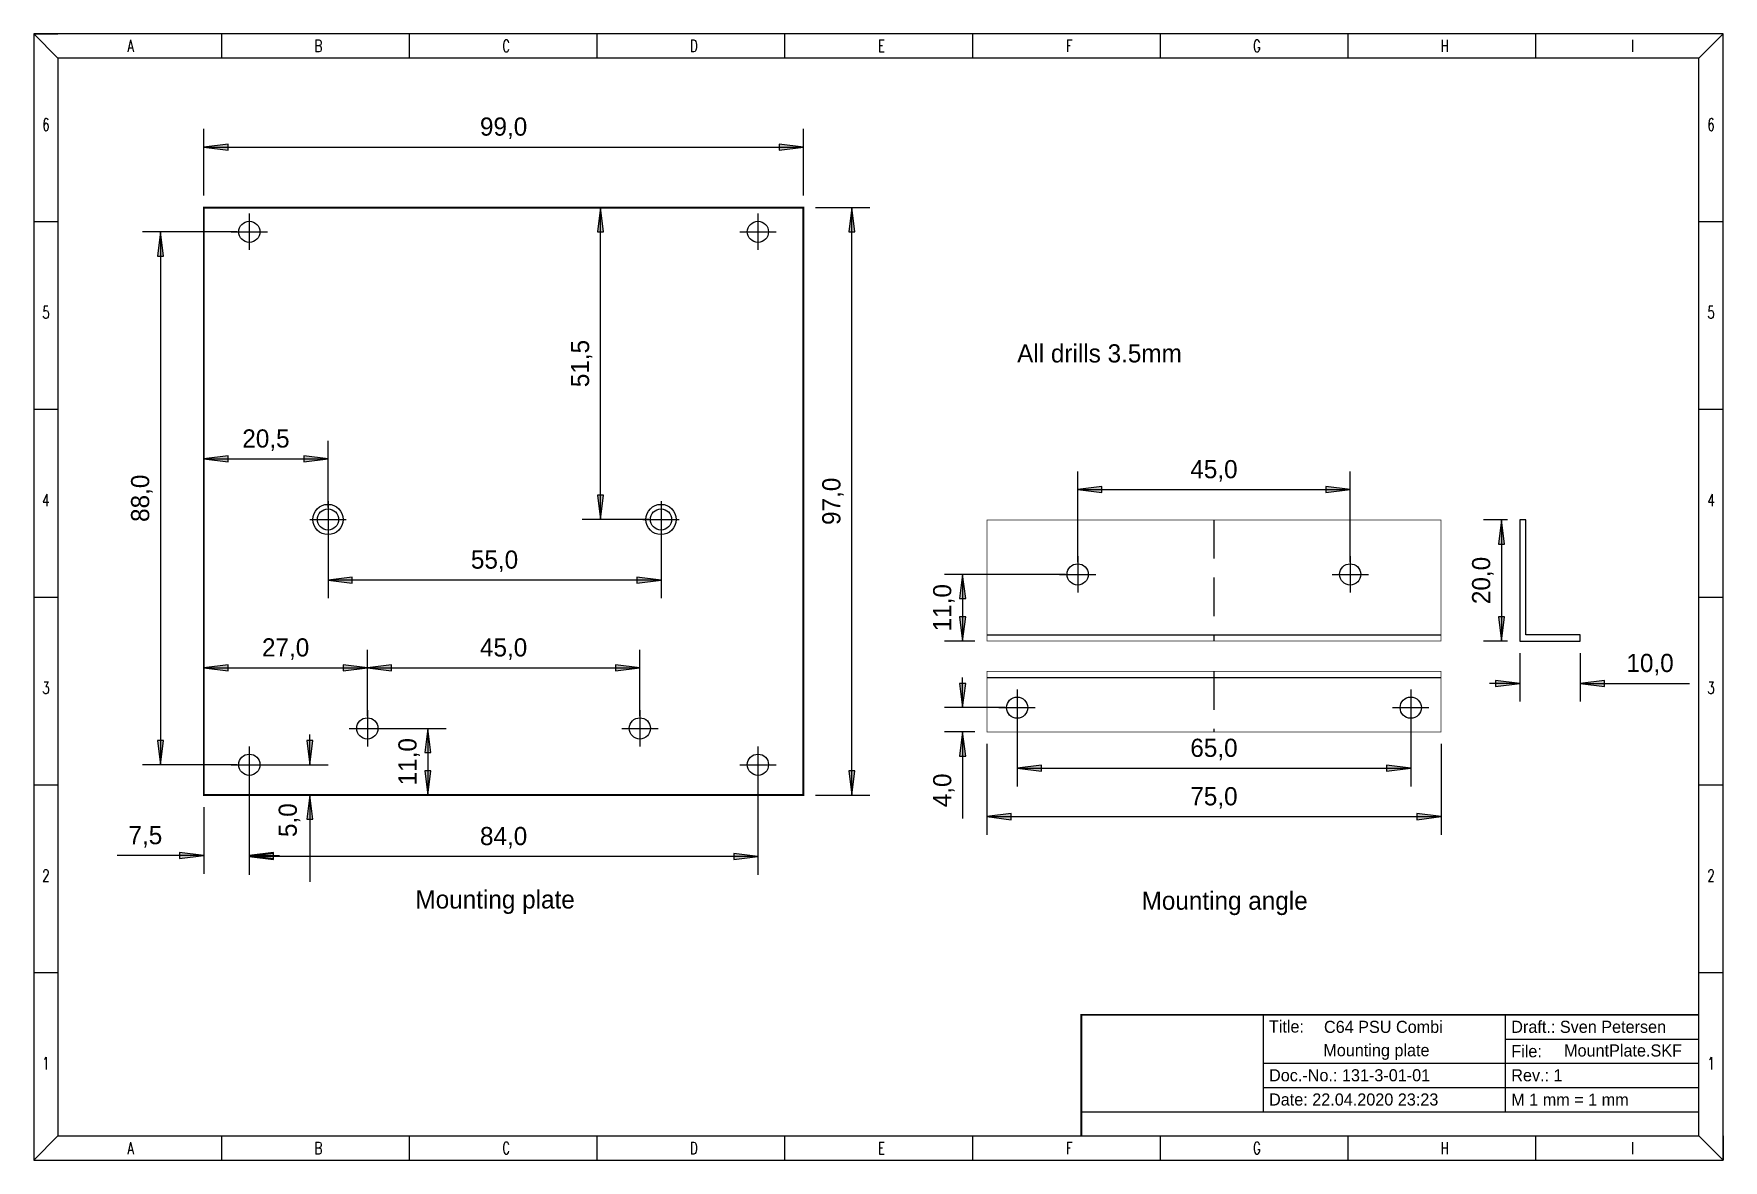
# Model space of a CAD drawing. Extents: x 13 to 292, y 8 to 194.
import ezdxf
from ezdxf.enums import TextEntityAlignment as Align

# ---------------------------------------------------------------- set-up
doc = ezdxf.new("R2010")
doc.units = 0
doc.linetypes.add('HIDDEN', pattern=[9.525, 6.35, -3.175])
for name, color, linetype in [('BEMASSUNG', 7, 'Continuous'), ('RAHMEN', 7, 'Continuous'), ('ZEICHNUNG', 7, 'Continuous')]:
    doc.layers.add(name, color=color, linetype=linetype)
doc.styles.add('FUTURALTBT', font='FUTURAL.TTF')
doc.styles.add('ROMANS', font='romans__.ttf')

# ---------------------------------------------------------------- blocks, each defined once
blk = doc.blocks.new('LONGARROW')
at = {"layer": 'BEMASSUNG', "linetype": 'Continuous'}
blk.add_hatch(color=0, dxfattribs=at).paths.add_polyline_path([(0, 0), (50.8, -6.35), (50.8, 6.35)])
at = {"layer": 'BEMASSUNG', "color": 0, "linetype": 'Continuous'}
blk.add_lwpolyline([(0, 0), (50.8, -6.35), (50.8, 6.35)], close=True, dxfattribs=at)

msp = doc.modelspace()

# ---------------------------------------------------------------- linework, layer by layer
at = {"layer": 'BEMASSUNG', "color": 7, "linetype": 'Continuous'}
for p, q in [((40.69, 167.57), (40.69, 178.57)), ((139.69, 167.57), (139.69, 178.57)), ((40.69, 175.57), (139.69, 175.57)), ((137.69, 165.57), (103.19, 165.57)), ((106.19, 114.07), (106.19, 165.57)), ((141.69, 165.57), (150.69, 165.57)), ((147.69, 68.57), (147.69, 165.57)), ((46.19, 161.57), (30.54, 161.57)), ((33.54, 161.57), (33.54, 73.57)), ((40.69, 70.57), (40.69, 127.07)), ((61.19, 116.07), (61.19, 127.07)), ((40.69, 124.07), (61.19, 124.07)), ((185, 107), (185, 122)), ((230, 107), (230, 122)), ((185, 119), (230, 119)), ((61.19, 112.07), (61.19, 101.07)), ((114.19, 114.07), (103.19, 114.07)), ((116.19, 112.07), (116.19, 101.07)), ((116.19, 104.07), (61.19, 104.07)), ((183, 105), (163, 105)), ((166, 105), (166, 94)), ((40.69, 70.57), (40.69, 92.57)), ((67.69, 81.57), (67.69, 92.57)), ((67.69, 81.57), (67.69, 92.57)), ((112.69, 81.57), (112.69, 92.57)), ((168, 94), (163, 94)), ((40.69, 89.57), (67.69, 89.57)), ((67.69, 89.57), (112.69, 89.57)), ((166, 83), (166, 88)), ((173, 83), (163, 83)), ((175, 81), (175, 70)), ((240, 81), (240, 70)), ((58.19, 73.57), (58.19, 78.57)), ((69.69, 79.57), (80.69, 79.57)), ((77.69, 79.57), (77.69, 68.57)), ((168, 79), (163, 79)), ((166, 79), (166, 64.69)), ((170, 77), (170, 62)), ((245, 77), (245, 62)), ((46.19, 73.57), (30.54, 73.57)), ((50.19, 73.57), (61.19, 73.57)), ((175, 73), (240, 73)), ((48.19, 71.57), (48.19, 55.57)), ((48.19, 71.57), (48.19, 55.42)), ((132.19, 71.57), (132.19, 55.42)), ((42.69, 68.57), (61.19, 68.57)), ((42.69, 68.57), (80.69, 68.57)), ((58.19, 68.57), (58.19, 54.26)), ((141.69, 68.57), (150.69, 68.57)), ((40.69, 66.57), (40.69, 55.57)), ((170, 65), (245, 65)), ((40.69, 58.57), (26.38, 58.57)), ((48.19, 58.57), (53.19, 58.57)), ((132.19, 58.42), (48.19, 58.42))]:
    msp.add_line(p, q, dxfattribs=at)
at = {"layer": 'BEMASSUNG', "color": 7, "linetype": 'HIDDEN'}
for p, q in [((207.5, 114), (207.5, 94)), ((207.5, 89), (207.5, 79))]:
    msp.add_line(p, q, dxfattribs=at)
at = {"layer": 'RAHMEN', "color": 7, "linetype": 'Continuous'}
for p, q in [((12.6, 194.27), (16.6, 190.27)), ((12.6, 194.27), (16.6, 194.27)), ((291.6, 194.27), (12.6, 194.27)), ((12.6, 194.27), (12.6, 8.27)), ((43.6, 194.27), (43.6, 190.27)), ((74.6, 194.27), (74.6, 190.27)), ((105.6, 194.27), (105.6, 190.27)), ((136.6, 194.27), (136.6, 190.27)), ((167.6, 194.27), (167.6, 190.27)), ((198.6, 194.27), (198.6, 190.27)), ((229.6, 194.27), (229.6, 190.27)), ((260.6, 194.27), (260.6, 190.27)), ((287.6, 190.27), (291.6, 194.27)), ((291.6, 8.27), (291.6, 194.27)), ((287.6, 190.27), (16.6, 190.27)), ((16.6, 190.27), (16.6, 12.27)), ((287.6, 12.27), (287.6, 190.27)), ((12.6, 163.27), (16.6, 163.27)), ((287.6, 163.27), (291.6, 163.27)), ((12.6, 132.27), (16.6, 132.27)), ((287.6, 132.27), (291.6, 132.27)), ((12.6, 101.27), (16.6, 101.27)), ((287.6, 101.27), (291.6, 101.27)), ((12.6, 70.27), (16.6, 70.27)), ((287.6, 70.27), (291.6, 70.27)), ((12.6, 39.27), (16.6, 39.27)), ((287.6, 39.27), (291.6, 39.27)), ((215.6, 32.27), (215.6, 16.27)), ((255.6, 32.27), (255.6, 16.27)), ((255.6, 28.27), (287.6, 28.27)), ((215.6, 24.27), (255.6, 24.27)), ((255.6, 24.27), (287.6, 24.27)), ((215.6, 20.27), (255.6, 20.27)), ((255.6, 20.27), (287.6, 20.27)), ((185.6, 16.27), (287.6, 16.27)), ((12.6, 8.27), (16.6, 12.27)), ((16.6, 12.27), (287.6, 12.27)), ((43.6, 12.27), (43.6, 8.27)), ((74.6, 12.27), (74.6, 8.27)), ((105.6, 12.27), (105.6, 8.27)), ((136.6, 12.27), (136.6, 8.27)), ((167.6, 12.27), (167.6, 8.27)), ((198.6, 12.27), (198.6, 8.27)), ((229.6, 12.27), (229.6, 8.27)), ((260.6, 12.27), (260.6, 8.27)), ((287.6, 12.27), (291.6, 8.27)), ((291.6, 12.27), (291.6, 8.27)), ((12.6, 8.27), (291.6, 8.27))]:
    msp.add_line(p, q, dxfattribs=at)
msp.add_lwpolyline([(185.6, 12.27, 0.3, 0.3, 0), (185.6, 32.27, 0.3, 0.3, 0), (287.6, 32.27, 0.3, 0.3, 0)], format="xyseb", dxfattribs=at)
at = {"layer": 'ZEICHNUNG', "color": 7, "linetype": 'Continuous'}
for p, q in [((48.19, 164.57), (48.19, 158.57)), ((132.19, 164.57), (132.19, 158.57)), ((45.19, 161.57), (51.19, 161.57)), ((129.19, 161.57), (135.19, 161.57)), ((61.19, 117.07), (61.19, 111.07)), ((116.19, 117.07), (116.19, 111.07)), ((58.19, 114.07), (64.19, 114.07)), ((113.19, 114.07), (119.19, 114.07)), ((256, 114), (252, 114)), ((255, 114), (255, 94)), ((259, 114), (258, 114)), ((258, 114), (258, 94)), ((259, 95), (259, 114)), ((185, 108), (185, 102)), ((230, 108), (230, 102)), ((182, 105), (188, 105)), ((227, 105), (233, 105)), ((170, 95), (245, 95)), ((258, 95), (258, 94)), ((268, 95), (259, 95)), ((268, 94), (268, 95)), ((256, 94), (252, 94)), ((258, 94), (268, 94)), ((258, 94), (259, 94)), ((258, 92), (258, 84)), ((268, 92), (268, 84)), ((170, 88), (245, 88)), ((258, 87), (253, 87)), ((268, 87), (286.03, 87)), ((175, 86), (175, 80)), ((240, 86), (240, 80)), ((67.69, 82.57), (67.69, 76.57)), ((112.69, 82.57), (112.69, 76.57)), ((172, 83), (178, 83)), ((237, 83), (243, 83)), ((64.69, 79.57), (70.69, 79.57)), ((109.69, 79.57), (115.69, 79.57)), ((48.19, 76.57), (48.19, 70.57)), ((132.19, 76.57), (132.19, 70.57)), ((45.19, 73.57), (51.19, 73.57)), ((129.19, 73.57), (135.19, 73.57))]:
    msp.add_line(p, q, dxfattribs=at)
for points in [[(40.69, 68.57, 0.3, 0.3, 0), (139.69, 68.57, 0.3, 0.3, 0), (139.69, 165.57, 0.3, 0.3, 0), (40.69, 165.57, 0.3, 0.3, 0)], [(170, 79, 0.1, 0.1, 0), (245, 79, 0.1, 0.1, 0), (245, 89, 0.1, 0.1, 0), (170, 89, 0.1, 0.1, 0)]]:
    msp.add_lwpolyline(points, format="xyseb", close=True, dxfattribs=at)
at = {"layer": 'ZEICHNUNG', "color": 7, "linetype": 'HIDDEN'}
msp.add_lwpolyline([(170, 94, 0.1, 0.1, 0), (245, 94, 0.1, 0.1, 0), (245, 114, 0.1, 0.1, 0), (170, 114, 0.1, 0.1, 0)], format="xyseb", close=True, dxfattribs=at)
at = {"layer": 'ZEICHNUNG', "color": 7, "linetype": 'Continuous'}
for centre, radius in [((48.19, 161.57), 1.75), ((132.19, 161.57), 1.75), ((61.19, 114.07), 2.5), ((61.19, 114.07), 1.75), ((116.19, 114.07), 2.5), ((116.19, 114.07), 1.75), ((185, 105), 1.75), ((230, 105), 1.75), ((175, 83), 1.75), ((240, 83), 1.75), ((67.69, 79.57), 1.75), ((112.69, 79.57), 1.75), ((48.19, 73.57), 1.75), ((132.19, 73.57), 1.75)]:
    msp.add_circle(centre, radius, dxfattribs=at)

# ---------------------------------------------------------------- block references
at = {"layer": 'BEMASSUNG', "color": 7, "linetype": 'Continuous', "xscale": 0.07874015748031496, "yscale": 0.07874015748031496}
for p in [(40.69, 175.57), (40.69, 124.07), (185, 119), (61.19, 104.07), (40.69, 89.57), (67.69, 89.57), (175, 73), (170, 65), (48.19, 58.57), (48.19, 58.42)]:
    msp.add_blockref('LONGARROW', p, dxfattribs=at)
for p, rotation in [((139.69, 175.57), 180), ((106.19, 165.57), 270.0000000000001), ((147.69, 165.57), 270.0000000000001), ((33.54, 161.57), 270.0000000000001), ((61.19, 124.07), 180), ((106.19, 114.07), 90.00000000000006), ((230, 119), 180), ((116.19, 104.07), 180), ((166, 105), 270.0000000000001), ((166, 94), 90.00000000000006), ((67.69, 89.57), 180), ((112.69, 89.57), 180), ((166, 83), 90.00000000000007), ((77.69, 79.57), 270.0000000000001), ((166, 79), 270.0000000000001), ((33.54, 73.57), 90.00000000000006), ((58.19, 73.57), 90.00000000000007), ((77.69, 68.57), 90.00000000000006), ((147.69, 68.57), 90.00000000000006), ((240, 73), 180), ((58.19, 68.57), 270.0000000000001), ((245, 65), 180), ((40.69, 58.57), 180), ((132.19, 58.42), 180)]:
    msp.add_blockref('LONGARROW', p, dxfattribs=dict(at, rotation=rotation))
at = {"layer": 'ZEICHNUNG', "color": 7, "linetype": 'Continuous', "xscale": 0.07874015748031496, "yscale": 0.07874015748031496}
for p, rotation in [((255, 114), 270.0000000000001), ((255, 94), 90.00000000000006), ((258, 87), 180)]:
    msp.add_blockref('LONGARROW', p, dxfattribs=dict(at, rotation=rotation))
msp.add_blockref('LONGARROW', (268, 87), dxfattribs=at)

# ---------------------------------------------------------------- texts
at = {"layer": 'BEMASSUNG', "color": 7, "linetype": 'Continuous', "style": 'FUTURALTBT'}
for s, p in [('99,0', (90.19, 178.95)), ('20,5', (50.94, 127.45)), ('45,0', (207.5, 122.38)), ('55,0', (88.69, 107.45)), ('27,0', (54.19, 92.95)), ('45,0', (90.19, 92.95)), ('65,0', (207.5, 76.37)), ('75,0', (207.5, 68.37)), ('7,5', (31.03, 61.95)), ('84,0', (90.19, 61.8))]:
    msp.add_text(s, height=3, dxfattribs=at).set_placement(p, align=Align.MIDDLE_CENTER)
for s, p in [('51,5', (102.81, 139.82)), ('88,0', (30.16, 117.57)), ('97,0', (144.31, 117.07)), ('11,0', (162.62, 99.5)), ('11,0', (74.31, 74.07)), ('4,0', (162.62, 69.34)), ('5,0', (54.54, 64.42))]:
    msp.add_text(s, height=3, rotation=90, dxfattribs=at).set_placement(p, align=Align.MIDDLE_CENTER)
at = {"layer": 'BEMASSUNG', "color": 7, "linetype": 'HIDDEN', "style": 'FUTURALTBT'}
msp.add_text('All drills 3.5mm', height=3, dxfattribs=at).set_placement((175, 140))
at = {"layer": 'BEMASSUNG', "color": 7, "linetype": 'Continuous', "style": 'FUTURALTBT'}
for s, p in [('Mounting plate', (75.63, 49.83)), ('Mounting angle', (195.55, 49.63))]:
    msp.add_text(s, height=3, dxfattribs=at).set_placement(p)
at = {"layer": 'RAHMEN', "color": 7, "linetype": 'Continuous', "style": 'ROMANS', "width": 0.705882}
for s, p in [('A', (28.6, 192.27)), ('B', (59.6, 192.27)), ('C', (90.6, 192.27)), ('D', (121.6, 192.27)), ('E', (152.6, 192.27)), ('F', (183.6, 192.27)), ('G', (214.6, 192.27)), ('H', (245.6, 192.27)), ('I', (276.6, 192.27)), ('6', (14.6, 179.27)), ('6', (289.6, 179.27)), ('5', (14.6, 148.27)), ('5', (289.6, 148.27)), ('4', (14.6, 117.27)), ('4', (289.6, 117.27)), ('3', (14.6, 86.27)), ('3', (289.6, 86.27)), ('2', (14.6, 55.27)), ('2', (289.6, 55.27)), ('1', (14.6, 24.27)), ('1', (289.6, 24.27)), ('A', (28.6, 10.27)), ('B', (59.6, 10.27)), ('C', (90.6, 10.27)), ('D', (121.6, 10.27)), ('E', (152.6, 10.27)), ('F', (183.6, 10.27)), ('G', (214.6, 10.27)), ('H', (245.6, 10.27)), ('I', (276.6, 10.27))]:
    msp.add_text(s, height=2, dxfattribs=at).set_placement(p, align=Align.MIDDLE_CENTER)
at = {"layer": 'RAHMEN', "color": 7, "linetype": 'Continuous', "style": 'FUTURALTBT'}
for s, p in [('Title:', (216.57, 29.35)), ('C64 PSU Combi', (225.67, 29.29)), ('Mounting plate', (225.56, 25.44)), ('File:', (256.6, 25.27)), ('MountPlate.SKF', (265.32, 25.39))]:
    msp.add_text(s, height=2, dxfattribs=at).set_placement(p)
at = {"layer": 'RAHMEN', "color": 7, "linetype": 'Continuous', "char_height": 3, "attachment_point": 7, "style": 'FUTURALTBT'}
for s, insert in [('\\C7;\\H2;\\fFutura Lt BT|b0|i0;Draft.: \\H2;Sven Petersen', (256.6, 29.27)), ('\\C7;\\H2;\\fFutura Lt BT|b0|i0;Doc.-No.: \\H2;131-3-01-01', (216.6, 21.27)), ('\\C7;\\H2;\\fFutura Lt BT|b0|i0;Rev.: \\H2;1', (256.6, 21.27)), ('\\C7;\\H2;\\fFutura Lt BT|b0|i0;Date: \\H2;22.04.2020 \\H2;23:23', (216.6, 17.27)), ('\\C7;\\H2;\\fFutura Lt BT|b0|i0;M \\H2;1 mm = 1 mm', (256.6, 17.27))]:
    msp.add_mtext(s, dxfattribs=dict(at, insert=insert))
at = {"layer": 'ZEICHNUNG', "color": 7, "linetype": 'Continuous', "style": 'FUTURALTBT'}
msp.add_text('20,0', height=3, rotation=90, dxfattribs=at).set_placement((251.62, 104), align=Align.MIDDLE_CENTER)
msp.add_text('10,0', height=3, dxfattribs=at).set_placement((279.52, 90.38), align=Align.MIDDLE_CENTER)

doc.saveas('drawing.dxf')
